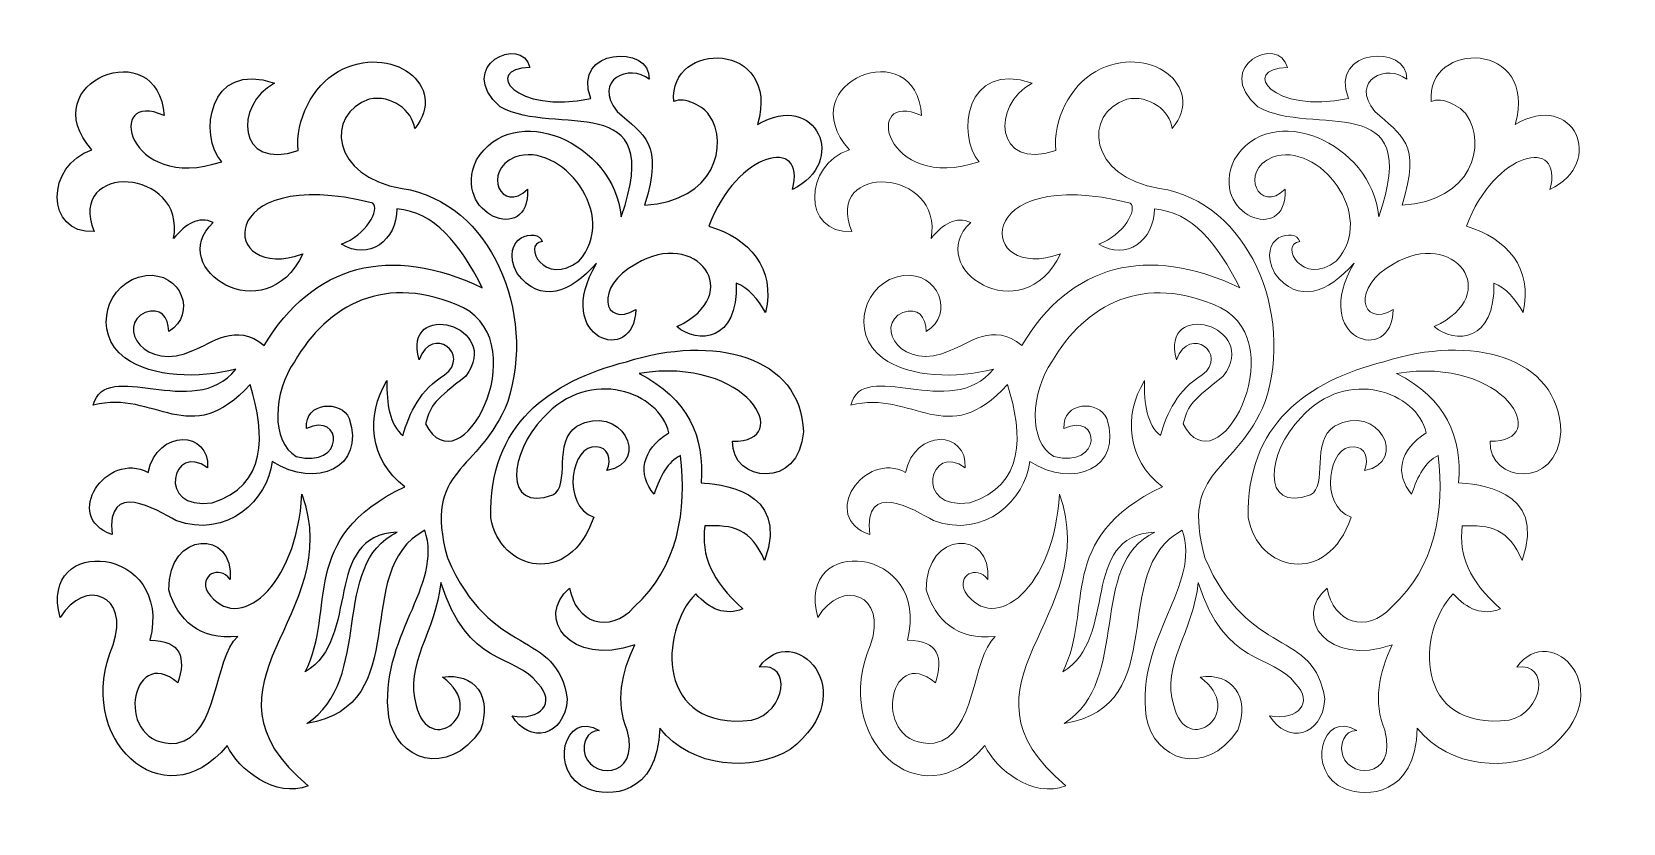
# Model space of a CAD drawing. Header units: centimetres. Extents: x -31.4 to 32.1, y -15.9 to 15.6.
import ezdxf

# ---------------------------------------------------------------- set-up
doc = ezdxf.new("R2010")
doc.units = ezdxf.units.CM
doc.header["$MEASUREMENT"] = 0
doc.layers.add('layer 1', color=7, linetype='Continuous')

msp = doc.modelspace()

# ---------------------------------------------------------------- linework, layer by layer
at = {"layer": 'layer 1', "color": 177}
for points, knots in [([(-26.11001, 12.25085), (-26.31181, 15.58939), (-31.37919, 13.59253), (-28.98526, 10.88428), (-28.98526, 10.88428), (-30.81238, 10.29192), (-30.88016, 7.5356), (-28.89165, 7.62794), (-28.89165, 7.62794), (-30.03081, 10.44456), (-25.19351, 10.16733), (-25.73019, 7.35111), (-25.73019, 7.35111), (-25.24714, 7.93934), (-24.7327, 8.26018), (-24.14926, 7.99277), (-24.14926, 7.99277), (-26.08347, 6.16053), (-22.05963, 3.58716), (-20.57333, 6.7472), (-20.57333, 6.7472), (-23.87888, 5.50191), (-24.23001, 10.37034), (-17.78788, 8.76653), (-17.78788, 8.76653), (-17.48565, 8.53543), (-18.05454, 7.47208), (-19.03942, 7.13409), (-19.03942, 7.13409), (-17.95665, 6.44241), (-16.81969, 7.28865), (-16.82893, 8.53135), (-16.82893, 8.53135), (-15.32325, 8.41507), (-14.32486, 7.16561), (-13.42149, 5.3884), (-13.42149, 5.3884), (-17.09768, 7.14709), (-20.17797, 6.32773), (-22.11663, 3.08599), (-22.11663, 3.08599), (-23.24584, 4.04203), (-24.23272, 3.16374), (-24.93973, 2.89726), (-24.93973, 2.89726), (-26.88776, 1.99453), (-28.02941, 3.86903), (-26.85943, 4.40704), (-26.85943, 4.40704), (-26.25757, 4.61342), (-25.93684, 4.25093), (-25.91839, 3.65215), (-25.91839, 3.65215), (-24.76738, 4.33786), (-25.43859, 6.04251), (-26.84061, 5.87908), (-26.84061, 5.87908), (-28.41548, 5.65261), (-29.00505, 3.59565), (-27.66872, 2.59531), (-27.66872, 2.59531), (-26.54883, 1.80277), (-24.74524, 1.76501), (-23.24587, 2.14237), (-23.24587, 2.14237), (-24.93348, 0.0415), (-28.44644, 2.63913), (-28.92971, 0.70808), (-28.92971, 0.70808), (-26.46017, 1.3516), (-25.08397, -1.14419), (-22.68125, 1.53846), (-22.68125, 1.53846), (-22.05014, -0.50789), (-21.99743, -2.4844), (-24.1869, -3.1796), (-24.1869, -3.1796), (-26.45841, -3.5066), (-25.77346, -0.7337), (-24.37511, -1.78305), (-24.37511, -1.78305), (-24.26421, -0.31619), (-26.37116, -0.19459), (-26.74651, -1.97178), (-26.74651, -1.97178), (-28.38097, -1.06918), (-30.21275, -3.75817), (-28.17688, -4.44404), (-28.17688, -4.44404), (-28.43077, -2.23784), (-26.40115, -3.44928), (-25.63598, -3.88733), (-25.63598, -3.88733), (-23.59723, -4.63728), (-21.96308, -3.05527), (-21.79672, -1.53772), (-21.79672, -1.53772), (-20.04266, -2.64616), (-18.06942, -1.77248), (-18.72891, 0.17966), (-18.72891, 0.17966), (-19.01913, 0.91577), (-20.51519, 0.87484), (-20.43207, -0.21662), (-20.43207, -0.21662), (-18.95619, 0.47891), (-18.89452, -1.85251), (-20.83682, -1.33012), (-20.83682, -1.33012), (-21.86397, -0.76542), (-21.75421, 1.23494), (-20.91211, 2.44433), (-20.91211, 2.44433), (-19.59302, 4.71045), (-17.26242, 6.02201), (-14.17431, 4.59577), (-14.17431, 4.59577), (-11.2974, 3.07652), (-14.29266, -2.69902), (-15.6809, -0.03393), (-15.6809, -0.03393), (-15.48278, 0.75304), (-15.27702, 0.92811), (-14.08143, 1.86083), (-14.08143, 1.86083), (-12.56983, 3.89875), (-16.63648, 4.97284), (-15.94345, 2.51982), (-15.94345, 2.51982), (-15.42007, 3.94679), (-13.85126, 2.72135), (-14.92712, 1.9159), (-14.92712, 1.9159), (-15.87548, 1.35157), (-16.3355, 0.40926), (-16.58336, -0.49974), (-16.58336, -0.49974), (-17.12481, -0.06915), (-17.23449, 0.75505), (-17.22326, 1.68944), (-17.22326, 1.68944), (-18.06729, 0.28031), (-17.93789, -1.44015), (-16.50807, -2.53794), (-16.50807, -2.53794), (-20.81953, -4.60686), (-19.209, -7.38878), (-20.47921, -9.91698), (-20.47921, -9.91698), (-18.2411, -8.5985), (-19.83513, -4.49485), (-16.8092, -4.34968), (-16.8092, -4.34968), (-19.51208, -5.60857), (-17.73163, -10.26286), (-20.42277, -11.97406), (-20.42277, -11.97406), (-16.05638, -11.25692), (-18.73195, -5.89231), (-15.71761, -4.27419), (-15.71761, -4.27419), (-14.94747, -6.48578), (-17.57671, -8.54796), (-17.14798, -11.70985), (-17.14798, -11.70985), (-16.86876, -13.40535), (-14.79864, -14.18542), (-13.49677, -12.23828), (-13.49677, -12.23828), (-12.99973, -10.87955), (-13.74311, -9.94227), (-15.00242, -10.12458), (-15.00242, -10.12458), (-13.11846, -11.51244), (-15.54633, -13.36864), (-16.05638, -11.25692), (-16.05638, -11.25692), (-16.55814, -9.62132), (-15.2722, -8.34425), (-15.0777, -6.35014), (-15.0777, -6.35014), (-13.99239, -9.77185), (-12.15435, -9.13663), (-11.20076, -10.38835), (-11.20076, -10.38835), (-10.47314, -11.13684), (-11.08158, -11.86646), (-12.23574, -11.67147), (-12.23574, -11.67147), (-11.54419, -12.80523), (-10.14225, -12.51275), (-10.03405, -11.01104), (-10.03405, -11.01104), (-10.42309, -8.18681), (-13.07028, -9.43839), (-14.81421, -5.36878), (-14.81421, -5.36878), (-15.81798, -1.74531), (-13.54693, -2.02837), (-12.40517, 0.85906), (-12.40517, 0.85906), (-11.2612, 4.39455), (-13.05563, 8.77789), (-16.61759, 9.35157), (-16.61759, 9.35157), (-19.46308, 9.78841), (-19.68165, 12.33188), (-17.93164, 12.90496), (-17.93164, 12.90496), (-17.02204, 13.08692), (-16.21276, 12.45578), (-16.11573, 11.73937), (-16.11573, 11.73937), (-14.71993, 13.41914), (-17.06232, 15.18641), (-19.16677, 14.00655), (-19.16677, 14.00655), (-20.18746, 13.4462), (-20.87909, 12.0416), (-20.76154, 10.86135), (-20.76154, 10.86135), (-23.20551, 10.03929), (-23.33349, 12.68459), (-21.70257, 13.54121), (-21.70257, 13.54121), (-24.37382, 14.47938), (-24.72749, 11.41803), (-23.80876, 10.41526), (-23.80876, 10.41526), (-27.62752, 9.12508), (-28.48524, 13.34394), (-26.11001, 12.25085)], [0, 0, 0, 0, 0.01694915, 0.01694915, 0.01694915, 0.01694915, 0.03389831, 0.03389831, 0.03389831, 0.03389831, 0.05084746, 0.05084746, 0.05084746, 0.05084746, 0.06779661, 0.06779661, 0.06779661, 0.06779661, 0.08474576, 0.08474576, 0.08474576, 0.08474576, 0.10169492, 0.10169492, 0.10169492, 0.10169492, 0.11864407, 0.11864407, 0.11864407, 0.11864407, 0.13559322, 0.13559322, 0.13559322, 0.13559322, 0.15254237, 0.15254237, 0.15254237, 0.15254237, 0.16949153, 0.16949153, 0.16949153, 0.16949153, 0.18644068, 0.18644068, 0.18644068, 0.18644068, 0.20338983, 0.20338983, 0.20338983, 0.20338983, 0.22033898, 0.22033898, 0.22033898, 0.22033898, 0.23728814, 0.23728814, 0.23728814, 0.23728814, 0.25423729, 0.25423729, 0.25423729, 0.25423729, 0.27118644, 0.27118644, 0.27118644, 0.27118644, 0.28813559, 0.28813559, 0.28813559, 0.28813559, 0.30508475, 0.30508475, 0.30508475, 0.30508475, 0.3220339, 0.3220339, 0.3220339, 0.3220339, 0.33898305, 0.33898305, 0.33898305, 0.33898305, 0.3559322, 0.3559322, 0.3559322, 0.3559322, 0.37288136, 0.37288136, 0.37288136, 0.37288136, 0.38983051, 0.38983051, 0.38983051, 0.38983051, 0.40677966, 0.40677966, 0.40677966, 0.40677966, 0.42372881, 0.42372881, 0.42372881, 0.42372881, 0.44067797, 0.44067797, 0.44067797, 0.44067797, 0.45762712, 0.45762712, 0.45762712, 0.45762712, 0.47457627, 0.47457627, 0.47457627, 0.47457627, 0.49152542, 0.49152542, 0.49152542, 0.49152542, 0.50847458, 0.50847458, 0.50847458, 0.50847458, 0.52542373, 0.52542373, 0.52542373, 0.52542373, 0.54237288, 0.54237288, 0.54237288, 0.54237288, 0.55932203, 0.55932203, 0.55932203, 0.55932203, 0.57627119, 0.57627119, 0.57627119, 0.57627119, 0.59322034, 0.59322034, 0.59322034, 0.59322034, 0.61016949, 0.61016949, 0.61016949, 0.61016949, 0.62711864, 0.62711864, 0.62711864, 0.62711864, 0.6440678, 0.6440678, 0.6440678, 0.6440678, 0.66101695, 0.66101695, 0.66101695, 0.66101695, 0.6779661, 0.6779661, 0.6779661, 0.6779661, 0.69491525, 0.69491525, 0.69491525, 0.69491525, 0.71186441, 0.71186441, 0.71186441, 0.71186441, 0.72881356, 0.72881356, 0.72881356, 0.72881356, 0.74576271, 0.74576271, 0.74576271, 0.74576271, 0.76271186, 0.76271186, 0.76271186, 0.76271186, 0.77966102, 0.77966102, 0.77966102, 0.77966102, 0.79661017, 0.79661017, 0.79661017, 0.79661017, 0.81355932, 0.81355932, 0.81355932, 0.81355932, 0.83050847, 0.83050847, 0.83050847, 0.83050847, 0.84745763, 0.84745763, 0.84745763, 0.84745763, 0.86440678, 0.86440678, 0.86440678, 0.86440678, 0.88135593, 0.88135593, 0.88135593, 0.88135593, 0.89830508, 0.89830508, 0.89830508, 0.89830508, 0.91525424, 0.91525424, 0.91525424, 0.91525424, 0.93220339, 0.93220339, 0.93220339, 0.93220339, 0.94915254, 0.94915254, 0.94915254, 0.94915254, 0.96610169, 0.96610169, 0.96610169, 0.96610169, 1, 1, 1, 1]), ([(-6.7694, 13.6973), (-6.69525, 15.10298), (-9.88493, 14.94766), (-9.09273, 12.9373), (-9.09273, 12.9373), (-12.13016, 12.27826), (-13.43699, 14.13198), (-11.52626, 14.16398), (-11.52626, 14.16398), (-11.83135, 15.50067), (-14.54926, 14.23364), (-12.70623, 12.59757), (-12.70623, 12.59757), (-10.51436, 11.36499), (-6.06558, 13.43375), (-7.88459, 8.21573), (-7.88459, 8.21573), (-8.14203, 11.19094), (-12.21063, 12.90538), (-13.64733, 10.48391), (-13.64733, 10.48391), (-14.67756, 8.31193), (-11.51556, 7.05014), (-11.6147, 9.31383), (-11.6147, 9.31383), (-12.65599, 8.32011), (-13.45264, 10.02473), (-12.12286, 10.59718), (-12.12286, 10.59718), (-10.28241, 11.25366), (-7.91883, 8.26709), (-9.57504, 6.45535), (-9.57504, 6.45535), (-10.9197, 5.39734), (-11.86518, 7.13929), (-11.03107, 7.23506), (-11.03107, 7.23506), (-11.18574, 7.79522), (-12.79499, 7.47576), (-12.02876, 5.95457), (-12.02876, 5.95457), (-11.0955, 4.73645), (-9.92788, 5.17133), (-8.86689, 6.36976), (-8.86689, 6.36976), (-10.66643, 3.31608), (-7.34253, 2.26195), (-7.30477, 4.52028), (-7.30477, 4.52028), (-8.61021, 3.75478), (-8.97045, 5.46691), (-7.30477, 6.33201), (-7.30477, 6.33201), (-4.89756, 7.79703), (-2.869, 5.14898), (-5.66738, 3.84088), (-5.66738, 3.84088), (-4.84186, 3.13658), (-3.22315, 3.23348), (-3.29597, 5.57712), (-3.29597, 5.57712), (-2.80542, 5.39085), (-2.44392, 4.94576), (-2.12909, 4.40704), (-2.12909, 4.40704), (-1.72645, 6.1736), (-2.76691, 7.35555), (-4.38757, 7.84179), (-4.38757, 7.84179), (-3.27729, 10.8487), (-0.48818, 11.44733), (-1.05771, 9.30995), (-1.05771, 9.30995), (1.18365, 10.37152), (-0.08975, 13.27899), (-2.44418, 11.89807), (-2.44418, 11.89807), (-1.48826, 15.25498), (-6.02137, 15.26682), (-5.78856, 12.81272), (-5.78856, 12.81272), (-5.36617, 13.03199), (-4.58368, 12.59418), (-4.38713, 12.28662), (-4.38713, 12.28662), (-3.55683, 11.09496), (-4.16732, 8.84031), (-6.9496, 8.67582), (-6.9496, 8.67582), (-6.1851, 11.17936), (-6.96954, 11.45115), (-8.03878, 12.40887), (-8.03878, 12.40887), (-9.06011, 13.69248), (-7.52738, 14.33173), (-6.7694, 13.6973)], [0, 0, 0, 0, 0.04, 0.04, 0.04, 0.04, 0.08, 0.08, 0.08, 0.08, 0.12, 0.12, 0.12, 0.12, 0.16, 0.16, 0.16, 0.16, 0.2, 0.2, 0.2, 0.2, 0.24, 0.24, 0.24, 0.24, 0.28, 0.28, 0.28, 0.28, 0.32, 0.32, 0.32, 0.32, 0.36, 0.36, 0.36, 0.36, 0.4, 0.4, 0.4, 0.4, 0.44, 0.44, 0.44, 0.44, 0.48, 0.48, 0.48, 0.48, 0.52, 0.52, 0.52, 0.52, 0.56, 0.56, 0.56, 0.56, 0.6, 0.6, 0.6, 0.6, 0.64, 0.64, 0.64, 0.64, 0.68, 0.68, 0.68, 0.68, 0.72, 0.72, 0.72, 0.72, 0.76, 0.76, 0.76, 0.76, 0.8, 0.8, 0.8, 0.8, 0.84, 0.84, 0.84, 0.84, 0.88, 0.88, 0.88, 0.88, 0.92, 0.92, 0.92, 0.92, 1, 1, 1, 1]), ([(-7.17314, 1.97427), (-2.82457, 2.68986), (-0.92773, -0.7825), (-3.44654, -0.72621), (-3.44654, -0.72621), (-3.49352, -2.38081), (-0.76468, -2.67756), (-0.62344, -0.34876), (-0.62344, -0.34876), (-0.71253, 2.67796), (-4.19793, 3.55023), (-7.67948, 2.44433), (-7.67948, 2.44433), (-10.7388, 1.65495), (-13.17645, -0.04772), (-13.08271, -3.78351), (-13.08271, -3.78351), (-12.72188, -5.89418), (-9.93966, -6.5766), (-8.97981, -3.74577), (-8.97981, -3.74577), (-10.28451, -3.31163), (-9.88932, -0.81443), (-8.86689, -0.95267), (-8.86689, -0.95267), (-8.43719, -0.95586), (-8.24272, -1.40249), (-8.45283, -1.89629), (-8.45283, -1.89629), (-6.64322, -1.54397), (-7.92917, 0.86512), (-9.64793, -0.13174), (-9.64793, -0.13174), (-10.6171, -0.73255), (-9.88325, -2.4844), (-10.60779, -2.86822), (-10.60779, -2.86822), (-12.61127, -3.56792), (-12.34106, -1.16508), (-10.99426, 0.20668), (-10.99426, 0.20668), (-9.11276, 2.27739), (-6.35078, 1.21636), (-5.98732, -0.38651), (-5.98732, -0.38651), (-7.07262, -1.06733), (-7.25053, -2.04097), (-6.57077, -2.8399), (-6.57077, -2.8399), (-6.33066, -2.0805), (-6.02102, -1.55974), (-5.51681, -1.29237), (-5.51681, -1.29237), (-5.25311, -3.48159), (-5.61692, -5.73367), (-7.36123, -7.33149), (-7.36123, -7.33149), (-8.37753, -8.43062), (-9.70117, -7.9557), (-9.93966, -6.5766), (-9.93966, -6.5766), (-11.33206, -7.76313), (-9.92059, -9.73038), (-7.34241, -8.84127), (-7.34241, -8.84127), (-7.88198, -9.9736), (-8.10783, -11.10594), (-7.64354, -12.23828), (-7.64354, -12.23828), (-7.09274, -14.28185), (-9.25536, -14.17649), (-9.35622, -13.06865), (-9.35622, -13.06865), (-9.40491, -12.85251), (-9.30069, -12.25568), (-8.75688, -12.25297), (-8.75688, -12.25297), (-10.14129, -11.39139), (-10.83509, -13.94481), (-9.21999, -14.58129), (-9.21999, -14.58129), (-8.39518, -14.90634), (-6.42705, -14.89336), (-6.34492, -12.16279), (-6.34492, -12.16279), (-5.04522, -13.77726), (-2.68234, -13.90492), (-1.1476, -13.01661), (-1.1476, -13.01661), (1.86094, -10.69212), (-1.0334, -7.81548), (-2.37486, -9.72848), (-2.37486, -9.72848), (-1.05186, -9.53), (-1.31096, -11.51953), (-2.68523, -11.84285), (-2.68523, -11.84285), (-6.51251, -12.28432), (-6.37602, -8.31158), (-4.91455, -6.80307), (-4.91455, -6.80307), (-4.35776, -7.42894), (-3.73983, -7.68685), (-3.03248, -7.40698), (-3.03248, -7.40698), (-4.30283, -6.26441), (-4.69121, -5.29602), (-4.55637, -4.10315), (-4.55637, -4.10315), (-3.42036, -4.04831), (-2.70873, -4.21586), (-2.1667, -5.48191), (-2.1667, -5.48191), (-1.12727, -2.56378), (-4.08049, -2.44134), (-4.69929, -2.38425), (-4.69929, -2.38425), (-4.55429, -0.55287), (-5.21459, 0.98542), (-7.17314, 1.97427)], [0, 0, 0, 0, 0.03225806, 0.03225806, 0.03225806, 0.03225806, 0.06451613, 0.06451613, 0.06451613, 0.06451613, 0.09677419, 0.09677419, 0.09677419, 0.09677419, 0.12903226, 0.12903226, 0.12903226, 0.12903226, 0.16129032, 0.16129032, 0.16129032, 0.16129032, 0.19354839, 0.19354839, 0.19354839, 0.19354839, 0.22580645, 0.22580645, 0.22580645, 0.22580645, 0.25806452, 0.25806452, 0.25806452, 0.25806452, 0.29032258, 0.29032258, 0.29032258, 0.29032258, 0.32258065, 0.32258065, 0.32258065, 0.32258065, 0.35483871, 0.35483871, 0.35483871, 0.35483871, 0.38709677, 0.38709677, 0.38709677, 0.38709677, 0.41935484, 0.41935484, 0.41935484, 0.41935484, 0.4516129, 0.4516129, 0.4516129, 0.4516129, 0.48387097, 0.48387097, 0.48387097, 0.48387097, 0.51612903, 0.51612903, 0.51612903, 0.51612903, 0.5483871, 0.5483871, 0.5483871, 0.5483871, 0.58064516, 0.58064516, 0.58064516, 0.58064516, 0.61290323, 0.61290323, 0.61290323, 0.61290323, 0.64516129, 0.64516129, 0.64516129, 0.64516129, 0.67741935, 0.67741935, 0.67741935, 0.67741935, 0.70967742, 0.70967742, 0.70967742, 0.70967742, 0.74193548, 0.74193548, 0.74193548, 0.74193548, 0.77419355, 0.77419355, 0.77419355, 0.77419355, 0.80645161, 0.80645161, 0.80645161, 0.80645161, 0.83870968, 0.83870968, 0.83870968, 0.83870968, 0.87096774, 0.87096774, 0.87096774, 0.87096774, 0.90322581, 0.90322581, 0.90322581, 0.90322581, 0.93548387, 0.93548387, 0.93548387, 0.93548387, 1, 1, 1, 1]), ([(-20.61098, -2.8399), (-20.81819, -6.53368), (-23.17058, -8.50157), (-24.37511, -6.72758), (-24.37511, -6.72758), (-24.70438, -6.10171), (-23.9328, -5.62051), (-23.47172, -6.2369), (-23.47172, -6.2369), (-23.27738, -4.23675), (-25.95591, -4.26193), (-25.9184, -6.65209), (-25.9184, -6.65209), (-25.5576, -7.85827), (-24.70438, -8.66031), (-23.17058, -8.50157), (-23.17058, -8.50157), (-24.13665, -9.40747), (-23.91873, -12.43664), (-25.60045, -12.76246), (-25.60045, -12.76246), (-28.17569, -12.96993), (-27.45588, -8.71435), (-25.55264, -10.36076), (-25.55264, -10.36076), (-25.23961, -9.34277), (-25.41321, -8.67286), (-26.67123, -8.65255), (-26.67123, -8.65255), (-25.71246, -4.86287), (-31.17453, -4.39738), (-30.24715, -7.74668), (-30.24715, -7.74668), (-29.26852, -6.15541), (-27.45562, -6.84105), (-28.13924, -8.84127), (-28.13924, -8.84127), (-29.74826, -12.51514), (-26.1698, -15.94673), (-23.58804, -12.8581), (-23.58804, -12.8581), (-23.16182, -13.7909), (-21.65376, -14.98568), (-20.35956, -14.45353), (-20.35956, -14.45353), (-25.23894, -10.4046), (-18.84759, -7.73544), (-20.61098, -2.8399)], [0, 0, 0, 0, 0.07692308, 0.07692308, 0.07692308, 0.07692308, 0.15384615, 0.15384615, 0.15384615, 0.15384615, 0.23076923, 0.23076923, 0.23076923, 0.23076923, 0.30769231, 0.30769231, 0.30769231, 0.30769231, 0.38461538, 0.38461538, 0.38461538, 0.38461538, 0.46153846, 0.46153846, 0.46153846, 0.46153846, 0.53846154, 0.53846154, 0.53846154, 0.53846154, 0.61538462, 0.61538462, 0.61538462, 0.61538462, 0.69230769, 0.69230769, 0.69230769, 0.69230769, 0.76923077, 0.76923077, 0.76923077, 0.76923077, 0.84615385, 0.84615385, 0.84615385, 0.84615385, 1, 1, 1, 1])]:
    msp.add_open_spline(points, degree=3, knots=knots, dxfattribs=at)
at = {"layer": 'layer 1', "color": 242, "lineweight": 9}
for points, knots in [([(4.08777, 12.25085), (3.88597, 15.58939), (-1.18141, 13.59253), (1.21252, 10.88428), (1.21252, 10.88428), (-0.6146, 10.29192), (-0.68238, 7.5356), (1.30613, 7.62794), (1.30613, 7.62794), (0.16697, 10.44456), (5.00427, 10.16733), (4.46759, 7.35111), (4.46759, 7.35111), (4.95064, 7.93934), (5.46508, 8.26018), (6.04852, 7.99277), (6.04852, 7.99277), (4.11431, 6.16053), (8.13815, 3.58716), (9.62445, 6.7472), (9.62445, 6.7472), (6.3189, 5.50191), (5.96777, 10.37034), (12.4099, 8.76653), (12.4099, 8.76653), (12.71213, 8.53543), (12.14324, 7.47208), (11.15836, 7.13409), (11.15836, 7.13409), (12.24113, 6.44241), (13.37809, 7.28865), (13.36885, 8.53135), (13.36885, 8.53135), (14.87453, 8.41507), (15.87292, 7.16561), (16.77629, 5.3884), (16.77629, 5.3884), (13.1001, 7.14709), (10.01981, 6.32773), (8.08115, 3.08599), (8.08115, 3.08599), (6.95194, 4.04203), (5.96506, 3.16374), (5.25805, 2.89726), (5.25805, 2.89726), (3.31002, 1.99453), (2.16837, 3.86903), (3.33835, 4.40704), (3.33835, 4.40704), (3.94021, 4.61342), (4.26094, 4.25093), (4.27939, 3.65215), (4.27939, 3.65215), (5.4304, 4.33786), (4.75919, 6.04251), (3.35717, 5.87908), (3.35717, 5.87908), (1.7823, 5.65261), (1.19273, 3.59565), (2.52906, 2.59531), (2.52906, 2.59531), (3.64895, 1.80277), (5.45254, 1.76501), (6.95191, 2.14237), (6.95191, 2.14237), (5.2643, 0.0415), (1.75134, 2.63913), (1.26807, 0.70808), (1.26807, 0.70808), (3.73761, 1.3516), (5.11381, -1.14419), (7.51653, 1.53846), (7.51653, 1.53846), (8.14764, -0.50789), (8.20035, -2.4844), (6.01088, -3.1796), (6.01088, -3.1796), (3.73937, -3.5066), (4.42432, -0.7337), (5.82267, -1.78305), (5.82267, -1.78305), (5.93357, -0.31619), (3.82662, -0.19459), (3.45127, -1.97178), (3.45127, -1.97178), (1.81681, -1.06918), (-0.01497, -3.75817), (2.0209, -4.44404), (2.0209, -4.44404), (1.76701, -2.23784), (3.79663, -3.44928), (4.5618, -3.88733), (4.5618, -3.88733), (6.60055, -4.63728), (8.2347, -3.05527), (8.40106, -1.53772), (8.40106, -1.53772), (10.15512, -2.64616), (12.12836, -1.77248), (11.46887, 0.17966), (11.46887, 0.17966), (11.17865, 0.91577), (9.68259, 0.87484), (9.76571, -0.21662), (9.76571, -0.21662), (11.24159, 0.47891), (11.30326, -1.85251), (9.36096, -1.33012), (9.36096, -1.33012), (8.33381, -0.76542), (8.44357, 1.23494), (9.28567, 2.44433), (9.28567, 2.44433), (10.60476, 4.71045), (12.93536, 6.02201), (16.02347, 4.59577), (16.02347, 4.59577), (18.90038, 3.07652), (15.90512, -2.69902), (14.51688, -0.03393), (14.51688, -0.03393), (14.715, 0.75304), (14.92076, 0.92811), (16.11635, 1.86083), (16.11635, 1.86083), (17.62795, 3.89875), (13.5613, 4.97284), (14.25433, 2.51982), (14.25433, 2.51982), (14.77771, 3.94679), (16.34652, 2.72135), (15.27066, 1.9159), (15.27066, 1.9159), (14.3223, 1.35157), (13.86228, 0.40926), (13.61442, -0.49974), (13.61442, -0.49974), (13.07297, -0.06915), (12.96329, 0.75505), (12.97452, 1.68944), (12.97452, 1.68944), (12.13049, 0.28031), (12.25989, -1.44015), (13.68971, -2.53794), (13.68971, -2.53794), (9.37825, -4.60686), (10.98878, -7.38878), (9.71857, -9.91698), (9.71857, -9.91698), (11.95668, -8.5985), (10.36265, -4.49485), (13.38858, -4.34968), (13.38858, -4.34968), (10.6857, -5.60857), (12.46615, -10.26286), (9.77501, -11.97406), (9.77501, -11.97406), (14.1414, -11.25692), (11.46583, -5.89231), (14.48017, -4.27419), (14.48017, -4.27419), (15.25031, -6.48578), (12.62107, -8.54796), (13.0498, -11.70985), (13.0498, -11.70985), (13.32902, -13.40535), (15.39914, -14.18542), (16.70101, -12.23828), (16.70101, -12.23828), (17.19805, -10.87955), (16.45467, -9.94227), (15.19536, -10.12458), (15.19536, -10.12458), (17.07932, -11.51244), (14.65145, -13.36864), (14.1414, -11.25692), (14.1414, -11.25692), (13.63964, -9.62132), (14.92558, -8.34425), (15.12008, -6.35014), (15.12008, -6.35014), (16.20539, -9.77185), (18.04343, -9.13663), (18.99702, -10.38835), (18.99702, -10.38835), (19.72464, -11.13684), (19.1162, -11.86646), (17.96204, -11.67147), (17.96204, -11.67147), (18.65359, -12.80523), (20.05553, -12.51275), (20.16373, -11.01104), (20.16373, -11.01104), (19.77469, -8.18681), (17.1275, -9.43839), (15.38357, -5.36878), (15.38357, -5.36878), (14.3798, -1.74531), (16.65085, -2.02837), (17.79261, 0.85906), (17.79261, 0.85906), (18.93658, 4.39455), (17.14215, 8.77789), (13.58019, 9.35157), (13.58019, 9.35157), (10.7347, 9.78841), (10.51613, 12.33188), (12.26614, 12.90496), (12.26614, 12.90496), (13.17574, 13.08692), (13.98502, 12.45578), (14.08205, 11.73937), (14.08205, 11.73937), (15.47785, 13.41914), (13.13546, 15.18641), (11.03101, 14.00655), (11.03101, 14.00655), (10.01032, 13.4462), (9.31869, 12.0416), (9.43624, 10.86135), (9.43624, 10.86135), (6.99227, 10.03929), (6.86429, 12.68459), (8.49521, 13.54121), (8.49521, 13.54121), (5.82396, 14.47938), (5.47029, 11.41803), (6.38902, 10.41526), (6.38902, 10.41526), (2.57026, 9.12508), (1.71254, 13.34394), (4.08777, 12.25085)], [0, 0, 0, 0, 0.01694915, 0.01694915, 0.01694915, 0.01694915, 0.03389831, 0.03389831, 0.03389831, 0.03389831, 0.05084746, 0.05084746, 0.05084746, 0.05084746, 0.06779661, 0.06779661, 0.06779661, 0.06779661, 0.08474576, 0.08474576, 0.08474576, 0.08474576, 0.10169492, 0.10169492, 0.10169492, 0.10169492, 0.11864407, 0.11864407, 0.11864407, 0.11864407, 0.13559322, 0.13559322, 0.13559322, 0.13559322, 0.15254237, 0.15254237, 0.15254237, 0.15254237, 0.16949153, 0.16949153, 0.16949153, 0.16949153, 0.18644068, 0.18644068, 0.18644068, 0.18644068, 0.20338983, 0.20338983, 0.20338983, 0.20338983, 0.22033898, 0.22033898, 0.22033898, 0.22033898, 0.23728814, 0.23728814, 0.23728814, 0.23728814, 0.25423729, 0.25423729, 0.25423729, 0.25423729, 0.27118644, 0.27118644, 0.27118644, 0.27118644, 0.28813559, 0.28813559, 0.28813559, 0.28813559, 0.30508475, 0.30508475, 0.30508475, 0.30508475, 0.3220339, 0.3220339, 0.3220339, 0.3220339, 0.33898305, 0.33898305, 0.33898305, 0.33898305, 0.3559322, 0.3559322, 0.3559322, 0.3559322, 0.37288136, 0.37288136, 0.37288136, 0.37288136, 0.38983051, 0.38983051, 0.38983051, 0.38983051, 0.40677966, 0.40677966, 0.40677966, 0.40677966, 0.42372881, 0.42372881, 0.42372881, 0.42372881, 0.44067797, 0.44067797, 0.44067797, 0.44067797, 0.45762712, 0.45762712, 0.45762712, 0.45762712, 0.47457627, 0.47457627, 0.47457627, 0.47457627, 0.49152542, 0.49152542, 0.49152542, 0.49152542, 0.50847458, 0.50847458, 0.50847458, 0.50847458, 0.52542373, 0.52542373, 0.52542373, 0.52542373, 0.54237288, 0.54237288, 0.54237288, 0.54237288, 0.55932203, 0.55932203, 0.55932203, 0.55932203, 0.57627119, 0.57627119, 0.57627119, 0.57627119, 0.59322034, 0.59322034, 0.59322034, 0.59322034, 0.61016949, 0.61016949, 0.61016949, 0.61016949, 0.62711864, 0.62711864, 0.62711864, 0.62711864, 0.6440678, 0.6440678, 0.6440678, 0.6440678, 0.66101695, 0.66101695, 0.66101695, 0.66101695, 0.6779661, 0.6779661, 0.6779661, 0.6779661, 0.69491525, 0.69491525, 0.69491525, 0.69491525, 0.71186441, 0.71186441, 0.71186441, 0.71186441, 0.72881356, 0.72881356, 0.72881356, 0.72881356, 0.74576271, 0.74576271, 0.74576271, 0.74576271, 0.76271186, 0.76271186, 0.76271186, 0.76271186, 0.77966102, 0.77966102, 0.77966102, 0.77966102, 0.79661017, 0.79661017, 0.79661017, 0.79661017, 0.81355932, 0.81355932, 0.81355932, 0.81355932, 0.83050847, 0.83050847, 0.83050847, 0.83050847, 0.84745763, 0.84745763, 0.84745763, 0.84745763, 0.86440678, 0.86440678, 0.86440678, 0.86440678, 0.88135593, 0.88135593, 0.88135593, 0.88135593, 0.89830508, 0.89830508, 0.89830508, 0.89830508, 0.91525424, 0.91525424, 0.91525424, 0.91525424, 0.93220339, 0.93220339, 0.93220339, 0.93220339, 0.94915254, 0.94915254, 0.94915254, 0.94915254, 0.96610169, 0.96610169, 0.96610169, 0.96610169, 1, 1, 1, 1]), ([(23.42838, 13.6973), (23.50253, 15.10298), (20.31285, 14.94766), (21.10505, 12.9373), (21.10505, 12.9373), (18.06762, 12.27826), (16.76079, 14.13198), (18.67152, 14.16398), (18.67152, 14.16398), (18.36643, 15.50067), (15.64852, 14.23364), (17.49155, 12.59757), (17.49155, 12.59757), (19.68342, 11.36499), (24.1322, 13.43375), (22.31319, 8.21573), (22.31319, 8.21573), (22.05575, 11.19094), (17.98715, 12.90538), (16.55045, 10.48391), (16.55045, 10.48391), (15.52022, 8.31193), (18.68222, 7.05014), (18.58308, 9.31383), (18.58308, 9.31383), (17.54179, 8.32011), (16.74514, 10.02473), (18.07492, 10.59718), (18.07492, 10.59718), (19.91537, 11.25366), (22.27895, 8.26709), (20.62274, 6.45535), (20.62274, 6.45535), (19.27808, 5.39734), (18.3326, 7.13929), (19.16671, 7.23506), (19.16671, 7.23506), (19.01204, 7.79522), (17.40279, 7.47576), (18.16902, 5.95457), (18.16902, 5.95457), (19.10228, 4.73645), (20.2699, 5.17133), (21.33089, 6.36976), (21.33089, 6.36976), (19.53135, 3.31608), (22.85525, 2.26195), (22.89301, 4.52028), (22.89301, 4.52028), (21.58757, 3.75478), (21.22733, 5.46691), (22.89301, 6.33201), (22.89301, 6.33201), (25.30022, 7.79703), (27.32878, 5.14898), (24.5304, 3.84088), (24.5304, 3.84088), (25.35592, 3.13658), (26.97463, 3.23348), (26.90181, 5.57712), (26.90181, 5.57712), (27.39236, 5.39085), (27.75386, 4.94576), (28.06869, 4.40704), (28.06869, 4.40704), (28.47133, 6.1736), (27.43087, 7.35555), (25.81021, 7.84179), (25.81021, 7.84179), (26.92049, 10.8487), (29.7096, 11.44733), (29.14007, 9.30995), (29.14007, 9.30995), (31.38143, 10.37152), (30.10803, 13.27899), (27.7536, 11.89807), (27.7536, 11.89807), (28.70952, 15.25498), (24.17641, 15.26682), (24.40922, 12.81272), (24.40922, 12.81272), (24.83161, 13.03199), (25.6141, 12.59418), (25.81065, 12.28662), (25.81065, 12.28662), (26.64095, 11.09496), (26.03046, 8.84031), (23.24818, 8.67582), (23.24818, 8.67582), (24.01268, 11.17936), (23.22824, 11.45115), (22.159, 12.40887), (22.159, 12.40887), (21.13767, 13.69248), (22.6704, 14.33173), (23.42838, 13.6973)], [0, 0, 0, 0, 0.04, 0.04, 0.04, 0.04, 0.08, 0.08, 0.08, 0.08, 0.12, 0.12, 0.12, 0.12, 0.16, 0.16, 0.16, 0.16, 0.2, 0.2, 0.2, 0.2, 0.24, 0.24, 0.24, 0.24, 0.28, 0.28, 0.28, 0.28, 0.32, 0.32, 0.32, 0.32, 0.36, 0.36, 0.36, 0.36, 0.4, 0.4, 0.4, 0.4, 0.44, 0.44, 0.44, 0.44, 0.48, 0.48, 0.48, 0.48, 0.52, 0.52, 0.52, 0.52, 0.56, 0.56, 0.56, 0.56, 0.6, 0.6, 0.6, 0.6, 0.64, 0.64, 0.64, 0.64, 0.68, 0.68, 0.68, 0.68, 0.72, 0.72, 0.72, 0.72, 0.76, 0.76, 0.76, 0.76, 0.8, 0.8, 0.8, 0.8, 0.84, 0.84, 0.84, 0.84, 0.88, 0.88, 0.88, 0.88, 0.92, 0.92, 0.92, 0.92, 1, 1, 1, 1]), ([(23.02464, 1.97427), (27.37321, 2.68986), (29.27005, -0.7825), (26.75124, -0.72621), (26.75124, -0.72621), (26.70426, -2.38081), (29.4331, -2.67756), (29.57434, -0.34876), (29.57434, -0.34876), (29.48525, 2.67796), (25.99985, 3.55023), (22.5183, 2.44433), (22.5183, 2.44433), (19.45898, 1.65495), (17.02133, -0.04772), (17.11507, -3.78351), (17.11507, -3.78351), (17.4759, -5.89418), (20.25812, -6.5766), (21.21797, -3.74577), (21.21797, -3.74577), (19.91327, -3.31163), (20.30846, -0.81443), (21.33089, -0.95267), (21.33089, -0.95267), (21.76059, -0.95586), (21.95506, -1.40249), (21.74495, -1.89629), (21.74495, -1.89629), (23.55456, -1.54397), (22.26861, 0.86512), (20.54985, -0.13174), (20.54985, -0.13174), (19.58068, -0.73255), (20.31453, -2.4844), (19.58999, -2.86822), (19.58999, -2.86822), (17.58651, -3.56792), (17.85672, -1.16508), (19.20352, 0.20668), (19.20352, 0.20668), (21.08502, 2.27739), (23.847, 1.21636), (24.21046, -0.38651), (24.21046, -0.38651), (23.12516, -1.06733), (22.94725, -2.04097), (23.62701, -2.8399), (23.62701, -2.8399), (23.86712, -2.0805), (24.17676, -1.55974), (24.68097, -1.29237), (24.68097, -1.29237), (24.94467, -3.48159), (24.58086, -5.73367), (22.83655, -7.33149), (22.83655, -7.33149), (21.82025, -8.43062), (20.49661, -7.9557), (20.25812, -6.5766), (20.25812, -6.5766), (18.86572, -7.76313), (20.27719, -9.73038), (22.85537, -8.84127), (22.85537, -8.84127), (22.3158, -9.9736), (22.08995, -11.10594), (22.55424, -12.23828), (22.55424, -12.23828), (23.10504, -14.28185), (20.94242, -14.17649), (20.84156, -13.06865), (20.84156, -13.06865), (20.79287, -12.85251), (20.89709, -12.25568), (21.4409, -12.25297), (21.4409, -12.25297), (20.05649, -11.39139), (19.36269, -13.94481), (20.97779, -14.58129), (20.97779, -14.58129), (21.8026, -14.90634), (23.77073, -14.89336), (23.85286, -12.16279), (23.85286, -12.16279), (25.15256, -13.77726), (27.51544, -13.90492), (29.05018, -13.01661), (29.05018, -13.01661), (32.05872, -10.69212), (29.16438, -7.81548), (27.82292, -9.72848), (27.82292, -9.72848), (29.14592, -9.53), (28.88682, -11.51953), (27.51255, -11.84285), (27.51255, -11.84285), (23.68527, -12.28432), (23.82176, -8.31158), (25.28323, -6.80307), (25.28323, -6.80307), (25.84002, -7.42894), (26.45795, -7.68685), (27.1653, -7.40698), (27.1653, -7.40698), (25.89495, -6.26441), (25.50657, -5.29602), (25.64141, -4.10315), (25.64141, -4.10315), (26.77742, -4.04831), (27.48905, -4.21586), (28.03108, -5.48191), (28.03108, -5.48191), (29.07051, -2.56378), (26.11729, -2.44134), (25.49849, -2.38425), (25.49849, -2.38425), (25.64349, -0.55287), (24.98319, 0.98542), (23.02464, 1.97427)], [0, 0, 0, 0, 0.03225806, 0.03225806, 0.03225806, 0.03225806, 0.06451613, 0.06451613, 0.06451613, 0.06451613, 0.09677419, 0.09677419, 0.09677419, 0.09677419, 0.12903226, 0.12903226, 0.12903226, 0.12903226, 0.16129032, 0.16129032, 0.16129032, 0.16129032, 0.19354839, 0.19354839, 0.19354839, 0.19354839, 0.22580645, 0.22580645, 0.22580645, 0.22580645, 0.25806452, 0.25806452, 0.25806452, 0.25806452, 0.29032258, 0.29032258, 0.29032258, 0.29032258, 0.32258065, 0.32258065, 0.32258065, 0.32258065, 0.35483871, 0.35483871, 0.35483871, 0.35483871, 0.38709677, 0.38709677, 0.38709677, 0.38709677, 0.41935484, 0.41935484, 0.41935484, 0.41935484, 0.4516129, 0.4516129, 0.4516129, 0.4516129, 0.48387097, 0.48387097, 0.48387097, 0.48387097, 0.51612903, 0.51612903, 0.51612903, 0.51612903, 0.5483871, 0.5483871, 0.5483871, 0.5483871, 0.58064516, 0.58064516, 0.58064516, 0.58064516, 0.61290323, 0.61290323, 0.61290323, 0.61290323, 0.64516129, 0.64516129, 0.64516129, 0.64516129, 0.67741935, 0.67741935, 0.67741935, 0.67741935, 0.70967742, 0.70967742, 0.70967742, 0.70967742, 0.74193548, 0.74193548, 0.74193548, 0.74193548, 0.77419355, 0.77419355, 0.77419355, 0.77419355, 0.80645161, 0.80645161, 0.80645161, 0.80645161, 0.83870968, 0.83870968, 0.83870968, 0.83870968, 0.87096774, 0.87096774, 0.87096774, 0.87096774, 0.90322581, 0.90322581, 0.90322581, 0.90322581, 0.93548387, 0.93548387, 0.93548387, 0.93548387, 1, 1, 1, 1]), ([(9.5868, -2.8399), (9.37959, -6.53368), (7.0272, -8.50157), (5.82267, -6.72758), (5.82267, -6.72758), (5.4934, -6.10171), (6.26498, -5.62051), (6.72606, -6.2369), (6.72606, -6.2369), (6.9204, -4.23675), (4.24187, -4.26193), (4.27938, -6.65209), (4.27938, -6.65209), (4.64018, -7.85827), (5.4934, -8.66031), (7.0272, -8.50157), (7.0272, -8.50157), (6.06113, -9.40747), (6.27905, -12.43664), (4.59733, -12.76246), (4.59733, -12.76246), (2.02209, -12.96993), (2.7419, -8.71435), (4.64514, -10.36076), (4.64514, -10.36076), (4.95817, -9.34277), (4.78457, -8.67286), (3.52655, -8.65255), (3.52655, -8.65255), (4.48532, -4.86287), (-0.97675, -4.39738), (-0.04937, -7.74668), (-0.04937, -7.74668), (0.92926, -6.15541), (2.74216, -6.84105), (2.05854, -8.84127), (2.05854, -8.84127), (0.44952, -12.51514), (4.02798, -15.94673), (6.60974, -12.8581), (6.60974, -12.8581), (7.03596, -13.7909), (8.54402, -14.98568), (9.83822, -14.45353), (9.83822, -14.45353), (4.95884, -10.4046), (11.35019, -7.73544), (9.5868, -2.8399)], [0, 0, 0, 0, 0.07692308, 0.07692308, 0.07692308, 0.07692308, 0.15384615, 0.15384615, 0.15384615, 0.15384615, 0.23076923, 0.23076923, 0.23076923, 0.23076923, 0.30769231, 0.30769231, 0.30769231, 0.30769231, 0.38461538, 0.38461538, 0.38461538, 0.38461538, 0.46153846, 0.46153846, 0.46153846, 0.46153846, 0.53846154, 0.53846154, 0.53846154, 0.53846154, 0.61538462, 0.61538462, 0.61538462, 0.61538462, 0.69230769, 0.69230769, 0.69230769, 0.69230769, 0.76923077, 0.76923077, 0.76923077, 0.76923077, 0.84615385, 0.84615385, 0.84615385, 0.84615385, 1, 1, 1, 1])]:
    msp.add_open_spline(points, degree=3, knots=knots, dxfattribs=at)

doc.saveas('drawing.dxf')
